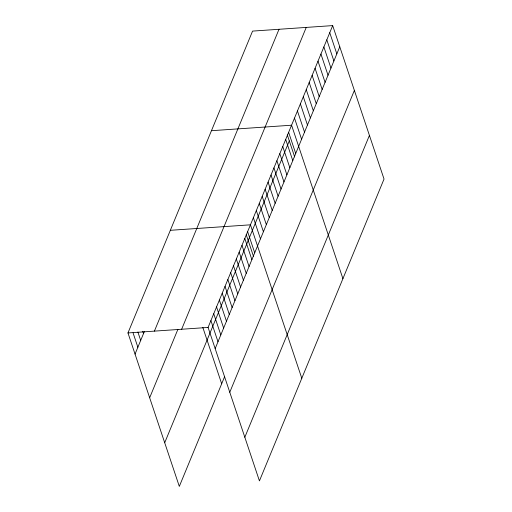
<?xml version="1.0" encoding="UTF-8"?>
<svg xmlns="http://www.w3.org/2000/svg" width="512" height="512" viewBox="0 0 512 512"><rect width="100%" height="100%" fill="white"/><g stroke="black" fill="none" stroke-linecap="round" stroke-linejoin="round"><path stroke-width="0.77" d="M224.614 376.659L179.315 486.4L127.968 332.941L252.57 31.098L332.685 25.6L384.032 179.059L259.43 480.902L208.083 327.437L332.685 25.6M135.046 354.106L144.365 331.526M154.406 331.123L279.008 29.286M149.658 397.76L177.901 329.344M181.645 329.254L306.246 27.411M164.704 442.739L289.306 140.902M215.168 348.608L339.77 46.765M229.773 392.262L354.374 90.426M244.826 437.242L369.427 135.405M211.45 130.707L291.571 125.21L342.918 278.669M170.33 230.31L250.451 224.813L301.798 378.278M127.968 332.941L208.083 327.437M329.747 32.717L336.832 53.882M326.81 39.827L333.894 60.992M323.878 46.944L330.957 68.109M320.941 54.061L328.019 75.226M318.003 61.171L325.082 82.342M315.066 68.288L322.144 89.453M312.128 75.405L319.206 96.57M309.19 82.515L316.275 103.686M306.253 89.632L313.338 110.797M303.315 96.749L310.4 117.914M300.378 103.866L307.462 125.03M297.44 110.976L304.525 132.141M294.502 118.093L301.587 139.258M288.634 132.32L295.712 153.485M287.302 134.906L294.662 156.909M285.696 139.437L292.774 160.602M282.758 146.554L289.837 167.718M279.821 153.664L286.899 174.829M276.883 160.781L283.968 181.946M273.946 167.898L281.03 189.062M271.008 175.008L278.093 196.179M268.07 182.125L275.155 203.29M265.133 189.242L272.218 210.406M262.195 196.352L269.28 217.523M259.264 203.469L266.342 224.634M256.326 210.586L263.405 231.75M253.389 217.702L260.467 238.867M247.622 231.654L254.707 252.819M246.182 234.515L253.542 256.518M244.8 238.496L251.885 259.661M241.978 245.338L249.056 266.502M239.155 252.179L246.234 273.344M236.326 259.021L243.411 280.186M233.504 265.862L240.589 287.027M230.682 272.704L237.76 293.869M227.853 279.546L234.938 300.71M225.03 286.387L232.115 307.552M222.208 293.229L229.286 314.394M219.386 300.07L226.464 321.235M216.557 306.912L223.642 328.083M213.734 313.754L220.813 334.925M210.912 320.595L217.99 341.766M202.803 327.373L221.677 383.776M142.765 331.309L143.52 333.581M137.914 332.102L140.698 340.422M133.069 332.902L137.869 347.264"/></g></svg>
